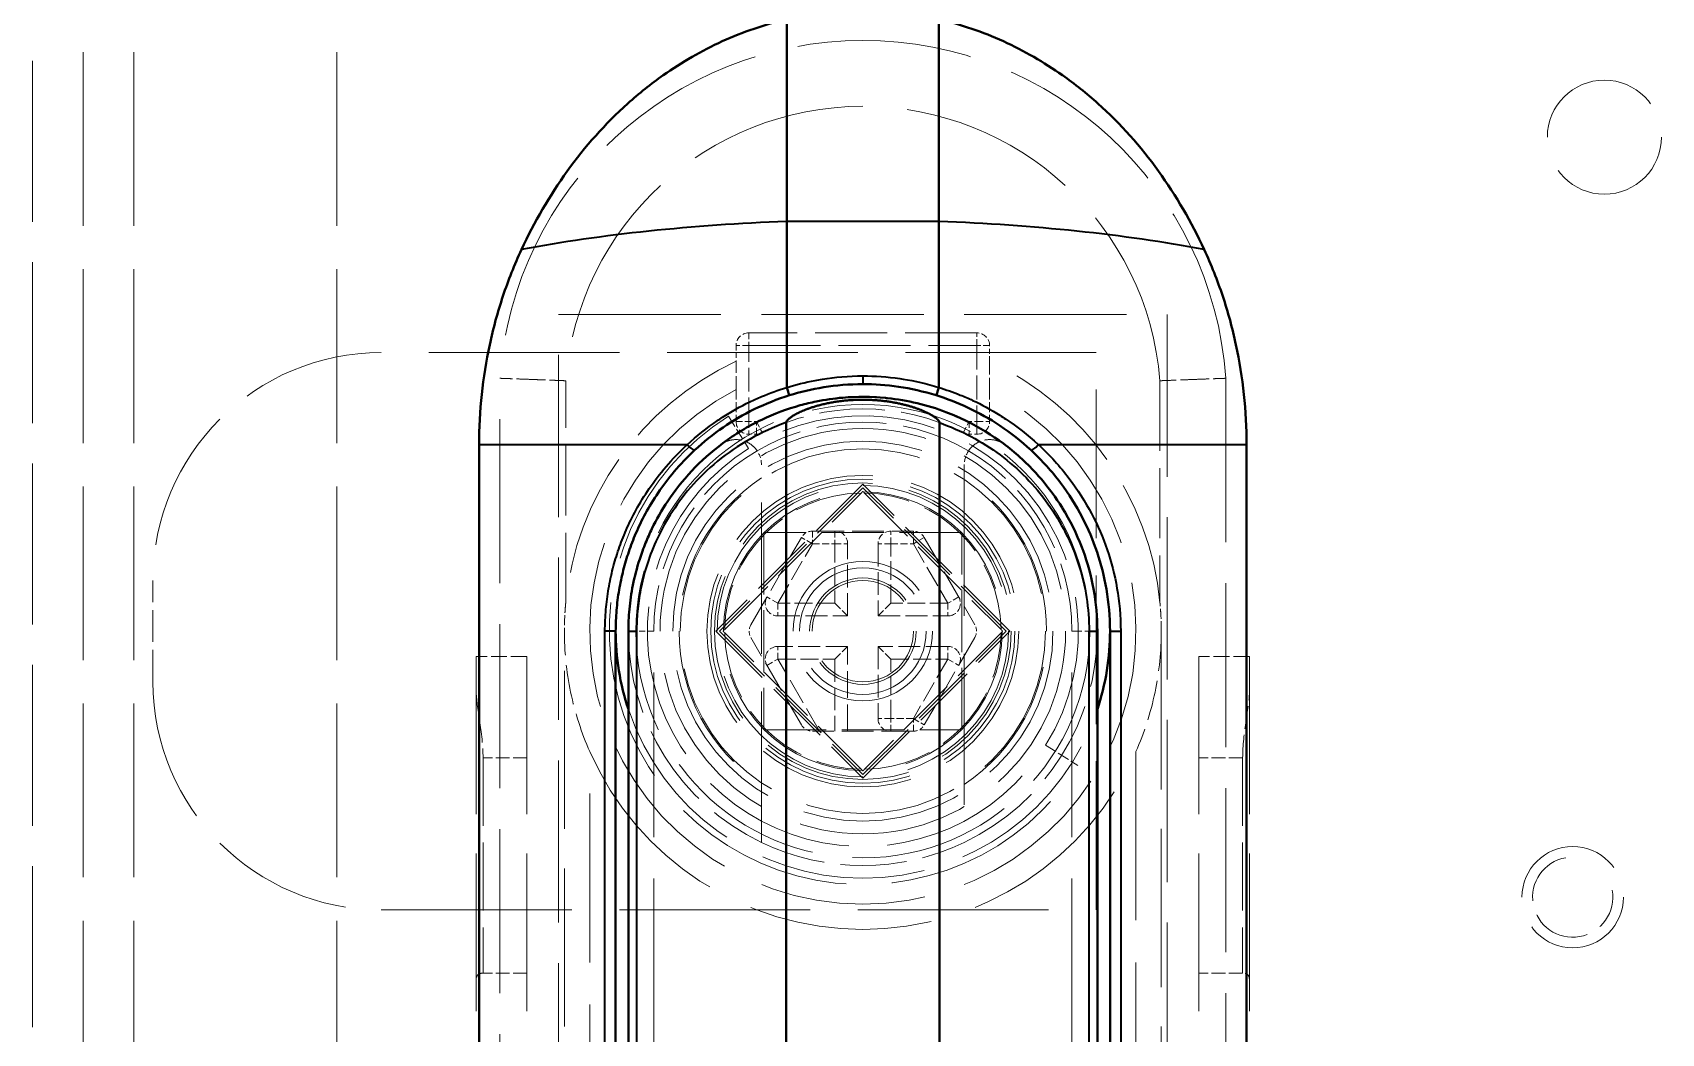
# Model space of a CAD drawing. Header units: millimetres. Extents: x 0 to 2523, y 0 to 1782.
# Drawn here: x 837.3 to 901.5, y 868.2 to 907.7 of the extents above; entities that cross this region are included whole.
import ezdxf

# ---------------------------------------------------------------- set-up
doc = ezdxf.new("R2010")
doc.units = ezdxf.units.MM
doc.header["$LTSCALE"] = 3
doc.linetypes.add('DASHED', pattern=[0.2067, 0.1654, -0.0413])
for name, color, linetype, lineweight in [('가려진 것(ISO)', 2, 'DASHED', 18), ('가려진 좁은 것(ISO)', 2, 'DASHED', 18), ('가시적인 것(ISO)', 3, 'Continuous', 40), ('가시적인 좁은 것(ISO)', 3, 'Continuous', 35)]:
    doc.layers.add(name, color=color, linetype=linetype, lineweight=lineweight)

msp = doc.modelspace()

# ---------------------------------------------------------------- linework, layer by layer
at = {"layer": '가려진 것(ISO)', "ltscale": 12.816269}
msp.add_line((837.2766, 773.0669), (837.2766, 924.0669), dxfattribs=at)
at = {"layer": '가려진 것(ISO)', "ltscale": 13.822656}
for p, q in [((839.2766, 924.0669), (839.2766, 864.0669)), ((849.2766, 924.0669), (849.2766, 864.0669))]:
    msp.add_line(p, q, dxfattribs=at)
at = {"layer": '가려진 것(ISO)', "ltscale": 12.901145}
for p, q in [((858.0266, 800.5669), (858.0266, 896.5669)), ((858.0266, 896.5669), (882.0266, 896.5669)), ((882.0266, 896.5669), (882.0266, 800.5669))]:
    msp.add_line(p, q, dxfattribs=at)
at = {"layer": '가려진 것(ISO)', "ltscale": 5.71399}
msp.add_line((874.5266, 895.8402), (865.5266, 895.8402), dxfattribs=at)
at = {"layer": '가려진 것(ISO)', "ltscale": 15.158576}
for p, q in [((879.2261, 895.0669), (851.0266, 895.0669)), ((851.0266, 873.0669), (879.2261, 873.0669))]:
    msp.add_line(p, q, dxfattribs=at)
at = {"layer": '가려진 것(ISO)', "ltscale": 0.390028}
for p, q in [((865.0266, 895.3402), (865.0266, 894.7257)), ((875.0266, 894.7257), (875.0266, 895.3402))]:
    msp.add_line(p, q, dxfattribs=at)
at = {"layer": '가려진 것(ISO)', "ltscale": 11.82605}
msp.add_line((879.2261, 873.0669), (879.2261, 895.0669), dxfattribs=at)
at = {"layer": '가려진 것(ISO)', "ltscale": 13.045907}
for p, q in [((855.7066, 805.0615), (855.7066, 894.049)), ((884.3466, 894.049), (884.3466, 805.0615))]:
    msp.add_line(p, q, dxfattribs=at)
at = {"layer": '가려진 것(ISO)', "ltscale": 5.565338}
for p, q in [((858.3066, 885.1859), (858.3066, 893.9518)), ((881.7466, 893.9518), (881.7466, 885.1859))]:
    msp.add_line(p, q, dxfattribs=at)
at = {"layer": '가려진 것(ISO)', "ltscale": 0.80587}
for p, q in [((865.0266, 893.6096), (865.0266, 892.3402)), ((875.0266, 893.6096), (875.0266, 892.3402))]:
    msp.add_line(p, q, dxfattribs=at)
at = {"layer": '가려진 것(ISO)', "ltscale": 0.952248}
for p, q in [((864.7274, 892.5473), (865.5223, 891.2753)), ((877.235, 879.5625), (878.5071, 878.7677))]:
    msp.add_line(p, q, dxfattribs=at)
at = {"layer": '가려진 것(ISO)', "ltscale": 0.197438}
for p, q in [((865.8377, 891.8402), (865.5266, 891.8402)), ((874.5266, 891.8402), (874.2154, 891.8402))]:
    msp.add_line(p, q, dxfattribs=at)
at = {"layer": '가려진 것(ISO)', "ltscale": 12.0163}
for p, q in [((866.0266, 875.7264), (866.0266, 890.6291)), ((874.0266, 890.6291), (874.0266, 875.7264))]:
    msp.add_line(p, q, dxfattribs=at)
at = {"layer": '가려진 것(ISO)', "ltscale": 5.206071}
for p, q in [((870.0266, 889.8651), (864.2283, 884.0669)), ((875.8248, 884.0669), (870.0266, 889.8651)), ((864.2283, 884.0669), (870.0266, 878.2686)), ((870.0266, 878.2686), (875.8248, 884.0669))]:
    msp.add_line(p, q, dxfattribs=at)
at = {"layer": '가려진 것(ISO)', "ltscale": 5.079091}
for p, q in [((870.0266, 889.7237), (864.3697, 884.0669)), ((875.6834, 884.0669), (870.0266, 889.7237)), ((864.3697, 884.0669), (870.0266, 878.41)), ((870.0266, 878.41), (875.6834, 884.0669))]:
    msp.add_line(p, q, dxfattribs=at)
at = {"layer": '가려진 것(ISO)', "ltscale": 4.833887}
for p, q in [((864.577, 884.1327), (869.9607, 889.5165)), ((875.4762, 884.001), (870.0924, 878.6173))]:
    msp.add_line(p, q, dxfattribs=at)
at = {"layer": '가려진 것(ISO)', "ltscale": 4.833891}
msp.add_line((870.0924, 889.5165), (875.4762, 884.1327), dxfattribs=at)
at = {"layer": '가려진 것(ISO)', "ltscale": 4.952111}
for p, q in [((873.9266, 887.9669), (866.1266, 887.9669)), ((866.1266, 887.9669), (866.1266, 880.1669)), ((873.9266, 880.1669), (873.9266, 887.9669)), ((866.1266, 880.1669), (873.9266, 880.1669))]:
    msp.add_line(p, q, dxfattribs=at)
at = {"layer": '가려진 것(ISO)', "ltscale": 2.529157}
for p, q in [((868.0347, 888.0169), (872.0184, 888.0169)), ((865.6098, 884.3169), (867.6017, 887.7669)), ((872.4514, 887.7669), (874.4433, 884.3169)), ((867.6017, 880.3669), (865.6098, 883.8169)), ((874.4433, 883.8169), (872.4514, 880.3669)), ((872.0184, 880.1169), (868.0347, 880.1169))]:
    msp.add_line(p, q, dxfattribs=at)
at = {"layer": '가려진 것(ISO)', "ltscale": 1.809362}
for p, q in [((869.4266, 884.6669), (869.4266, 887.5169)), ((870.6266, 887.5169), (870.6266, 884.6669)), ((870.6266, 883.4669), (870.6266, 880.6169))]:
    msp.add_line(p, q, dxfattribs=at)
at = {"layer": '가려진 것(ISO)', "ltscale": 2.539495}
msp.add_line((842.0266, 882.0669), (842.0266, 886.0669), dxfattribs=at)
at = {"layer": '가려진 것(ISO)', "ltscale": 0.60626}
for p, q in [((869.4266, 884.6669), (868.9266, 885.1669)), ((870.6266, 884.6669), (871.1266, 885.1669)), ((869.4266, 883.4669), (868.9266, 882.9669)), ((870.6266, 883.4669), (871.1266, 882.9669))]:
    msp.add_line(p, q, dxfattribs=at)
at = {"layer": '가려진 것(ISO)', "ltscale": 1.745003}
for p, q in [((866.6779, 884.6669), (869.4266, 884.6669)), ((870.6266, 884.6669), (873.3752, 884.6669)), ((869.4266, 883.4669), (866.6779, 883.4669)), ((873.3752, 883.4669), (870.6266, 883.4669))]:
    msp.add_line(p, q, dxfattribs=at)
at = {"layer": '가려진 것(ISO)', "ltscale": 12.584246}
for p, q in [((858.2533, 806.032), (858.2533, 884.0669)), ((881.7999, 884.0669), (881.7999, 806.032))]:
    msp.add_line(p, q, dxfattribs=at)
at = {"layer": '가려진 것(ISO)', "ltscale": 4.833877}
msp.add_line((869.9607, 878.6173), (864.577, 884.001), dxfattribs=at)
at = {"layer": '가려진 것(ISO)', "ltscale": 2.126811}
msp.add_line((869.4266, 880.1169), (869.4266, 883.4669), dxfattribs=at)
at = {"layer": '가려진 것(ISO)', "ltscale": 1.269698}
for p, q in [((856.7766, 883.0669), (854.7766, 883.0669)), ((885.2766, 883.0669), (883.2766, 883.0669))]:
    msp.add_line(p, q, dxfattribs=at)
at = {"layer": '가려진 것(ISO)', "ltscale": 12.54278}
for p, q in [((854.7766, 883.0669), (854.7766, 813.0669)), ((856.7766, 883.0669), (856.7766, 813.0669)), ((883.2766, 883.0669), (883.2766, 813.0669)), ((885.2766, 883.0669), (885.2766, 813.0669))]:
    msp.add_line(p, q, dxfattribs=at)
at = {"layer": '가려진 것(ISO)', "ltscale": 5.39654}
for p, q in [((855.0445, 879.0669), (855.0445, 870.5669)), ((885.0086, 879.0669), (885.0086, 870.5669))]:
    msp.add_line(p, q, dxfattribs=at)
at = {"layer": '가려진 것(ISO)', "ltscale": 1.099577}
for p, q in [((856.7766, 870.5669), (855.0445, 870.5669)), ((885.0086, 870.5669), (883.2766, 870.5669))]:
    msp.add_line(p, q, dxfattribs=at)
at = {"layer": '가려진 것(ISO)', "ltscale": 11.399102}
msp.add_circle((899.2766, 903.5669), 2.25, dxfattribs=at)
at = {"layer": '가려진 것(ISO)', "ltscale": 13.510047}
msp.add_circle((870.0266, 884.0669), 8, dxfattribs=at)
at = {"layer": '가려진 것(ISO)', "ltscale": 12.665669}
for radius in [7.5, 2.5]:
    msp.add_circle((870.0266, 884.0669), radius, dxfattribs=at)
at = {"layer": '가려진 것(ISO)', "ltscale": 12.463018}
msp.add_circle((870.0266, 884.0669), 6.15, dxfattribs=at)
at = {"layer": '가려진 것(ISO)', "ltscale": 12.159042}
msp.add_circle((870.0266, 884.0669), 6, dxfattribs=at)
at = {"layer": '가려진 것(ISO)', "ltscale": 11.855066}
msp.add_circle((870.0266, 884.0669), 5.85, dxfattribs=at)
at = {"layer": '가려진 것(ISO)', "ltscale": 14.56552}
msp.add_circle((870.0266, 884.0669), 5.75, dxfattribs=at)
at = {"layer": '가려진 것(ISO)', "ltscale": 13.932237}
msp.add_circle((870.0266, 884.0669), 2.75, dxfattribs=at)
at = {"layer": '가려진 것(ISO)', "ltscale": 10.639162}
msp.add_circle((870.0266, 884.0669), 2.1, dxfattribs=at)
at = {"layer": '가려진 것(ISO)', "ltscale": 10.132536}
msp.add_circle((898.0266, 873.5669), 2, dxfattribs=at)
at = {"layer": '가려진 것(ISO)', "ltscale": 13.887634}
msp.add_arc((870.0266, 893.0283), 14.3563, 4.077049, 175.922951, dxfattribs=at)
at = {"layer": '가려진 것(ISO)', "ltscale": 14.144746}
msp.add_arc((870.0266, 893.0283), 11.7563, 4.505593, 175.494407, dxfattribs=at)
at = {"layer": '가려진 것(ISO)', "ltscale": 0.498548}
for centre, start, end in [((865.5266, 895.3402), 90, 180), ((874.5266, 895.3402), 0, 90), ((865.5266, 892.3402), 180, 270), ((874.5266, 892.3402), 270, 0), ((868.9266, 887.5169), 0, 90), ((871.1266, 887.5169), 90, 180), ((871.1266, 880.6169), 180, 270)]:
    msp.add_arc(centre, 0.5, start, end, dxfattribs=at)
at = {"layer": '가려진 것(ISO)', "ltscale": 11.399102}
for centre, start, end in [((851.0266, 886.0669), 90, 180), ((851.0266, 882.0669), 180, 270)]:
    msp.add_arc(centre, 9, start, end, dxfattribs=at)
at = {"layer": '가려진 것(ISO)', "ltscale": 9.84415}
for start, end in [(115.131018, 174.545758), (5.454242, 64.868982)]:
    msp.add_arc((870.0266, 884.0669), 11.7733, start, end, dxfattribs=at)
at = {"layer": '가려진 것(ISO)', "ltscale": 14.495155}
msp.add_arc((870.0266, 884.0669), 10, 122, 328, dxfattribs=at)
at = {"layer": '가려진 것(ISO)', "ltscale": 12.281009}
msp.add_arc((870.0266, 884.0669), 8.5, 328, 122, dxfattribs=at)
at = {"layer": '가려진 것(ISO)', "ltscale": 5.221189}
msp.add_arc((870.0266, 884.0669), 8.7733, 63.146393, 116.853607, dxfattribs=at)
at = {"layer": '가려진 것(ISO)', "ltscale": 0.148683}
for centre, start, end in [((865.8377, 892.3402), 270, 296.853607), ((874.2154, 892.3402), 243.146393, 270)]:
    msp.add_arc(centre, 0.5, start, end, dxfattribs=at)
at = {"layer": '가려진 것(ISO)', "ltscale": 12.320882}
msp.add_arc((870.0266, 884.0669), 8.5, 122, 328, dxfattribs=at)
at = {"layer": '가려진 것(ISO)', "ltscale": 0.374779}
for centre, start, end in [((865.0266, 890.6291), 0, 33.8306), ((875.0266, 890.6291), 146.1694, 180)]:
    msp.add_arc(centre, 1, start, end, dxfattribs=at)
at = {"layer": '가려진 것(ISO)', "ltscale": 11.532262}
for start, end in [(123.485377, 236.514623), (303.485377, 56.514623)]:
    msp.add_arc((870.0266, 884.0669), 7.25, start, end, dxfattribs=at)
at = {"layer": '가려진 것(ISO)', "ltscale": 0.332332}
for centre, start, end in [((868.0347, 887.5169), 90, 150), ((872.0184, 887.5169), 30, 90), ((866.0429, 884.0669), 150, 210), ((874.0103, 884.0669), 330, 30), ((868.0347, 880.6169), 210, 270), ((872.0184, 880.6169), 270, 330)]:
    msp.add_arc(centre, 0.5, start, end, dxfattribs=at)
at = {"layer": '가려진 것(ISO)', "ltscale": 0.664765}
for centre, start, end in [((866.6779, 885.1669), 150, 270), ((873.3752, 885.1669), 270, 30), ((866.6779, 882.9669), 90, 210), ((873.3752, 882.9669), 330, 90)]:
    msp.add_arc(centre, 0.5, start, end, dxfattribs=at)
at = {"layer": '가려진 것(ISO)', "ltscale": 6.598639}
for start, end in [(180, 244.377972), (295.622028, 0)]:
    msp.add_arc((870.0266, 884.0669), 9.25, start, end, dxfattribs=at)
at = {"layer": '가려진 것(ISO)', "ltscale": 13.093872}
msp.add_arc((870.0266, 884.0669), 9.75, 198.42867, 341.57133, dxfattribs=at)
at = {"layer": '가려진 것(ISO)', "ltscale": 14.627704}
msp.add_arc((870.0266, 884.0669), 11.7733, 203.785455, 336.214545, dxfattribs=at)
at = {"layer": '가려진 것(ISO)', "ltscale": 5.252413}
msp.add_arc((870.0266, 884.0669), 9.25, 244.377972, 295.622028, dxfattribs=at)
at = {"layer": '가려진 것(ISO)', "ltscale": 4.733071}
msp.add_arc((898.0266, 873.5669), 1.582, 100, 10, dxfattribs=at)
at = {"layer": '가려진 것(ISO)', "ltscale": 1.056072}
for points, knots in [([(865.0266, 893.6096), (865.0266, 893.7535), (865.0266, 893.9234), (865.0266, 894.1828), (865.0266, 894.3201), (865.0266, 894.5095), (865.0266, 894.5975), (865.0266, 894.6958), (865.0266, 894.7137), (865.0266, 894.7257)], [0.47463503, 0.47463503, 0.47463503, 0.47463503, 0.5177997, 0.5177997, 0.55812163, 0.55812163, 0.59579035, 0.59579035, 0.63156744, 0.63156744, 0.63156744, 0.63156744]), ([(875.0266, 894.7257), (875.0266, 894.7137), (875.0266, 894.6958), (875.0266, 894.5975), (875.0266, 894.5095), (875.0266, 894.3201), (875.0266, 894.1828), (875.0266, 893.9234), (875.0266, 893.7535), (875.0266, 893.6096)], [-0.63156744, -0.63156744, -0.63156744, -0.63156744, -0.59579035, -0.59579035, -0.55812163, -0.55812163, -0.5177997, -0.5177997, -0.47463503, -0.47463503, -0.47463503, -0.47463503])]:
    msp.add_open_spline(points, degree=3, knots=knots, dxfattribs=at)
at = {"layer": '가려진 것(ISO)', "ltscale": 1.29681}
msp.add_open_spline([(857.0066, 894.0016), (856.894, 894.0058), (856.7812, 894.01), (856.6719, 894.014), (856.5626, 894.018), (856.4568, 894.0219), (856.3583, 894.0255), (856.2599, 894.0291), (856.1688, 894.0324), (856.0882, 894.0353), (856.0076, 894.0382), (855.9377, 894.0407), (855.8807, 894.0427), (855.8238, 894.0448), (855.78, 894.0463), (855.7507, 894.0474), (855.7214, 894.0484), (855.7125, 894.0487), (855.7066, 894.049)], degree=3, knots=[0, 0, 0, 0, 0.1666667, 0.1666667, 0.1666667, 0.3333333, 0.3333333, 0.3333333, 0.5, 0.5, 0.5, 0.6666667, 0.6666667, 0.6666667, 0.8333333, 0.8333333, 0.8333333, 1, 1, 1, 1], dxfattribs=at)
at = {"layer": '가려진 것(ISO)', "ltscale": 1.296848}
msp.add_open_spline([(858.3066, 893.9518), (858.3007, 893.952), (858.2918, 893.9524), (858.2626, 893.9535), (858.2334, 893.9547), (858.1897, 893.9564), (858.133, 893.9586), (858.0762, 893.9608), (858.0065, 893.9635), (857.926, 893.9666), (857.8456, 893.9698), (857.7545, 893.9733), (857.6559, 893.977), (857.5574, 893.9808), (857.4514, 893.9848), (857.3419, 893.989), (857.2323, 893.9931), (857.1193, 893.9974), (857.0066, 894.0016)], degree=3, knots=[0, 0, 0, 0, 0.1666667, 0.1666667, 0.1666667, 0.3333333, 0.3333333, 0.3333333, 0.5, 0.5, 0.5, 0.6666667, 0.6666667, 0.6666667, 0.8333333, 0.8333333, 0.8333333, 1, 1, 1, 1], dxfattribs=at)
at = {"layer": '가려진 것(ISO)', "ltscale": 1.296841}
msp.add_open_spline([(881.7466, 893.9518), (881.7553, 893.9521), (881.7683, 893.9526), (881.8105, 893.9543), (881.8526, 893.956), (881.9153, 893.9584), (881.995, 893.9615), (882.0747, 893.9646), (882.1713, 893.9684), (882.281, 893.9726), (882.3906, 893.9768), (882.5133, 893.9815), (882.643, 893.9864), (882.7728, 893.9913), (882.9095, 893.9965), (883.0466, 894.0016)], degree=3, knots=[0, 0, 0, 0, 0.2, 0.2, 0.2, 0.4, 0.4, 0.4, 0.6, 0.6, 0.6, 0.8, 0.8, 0.8, 1, 1, 1, 1], dxfattribs=at)
at = {"layer": '가려진 것(ISO)', "ltscale": 1.296803}
msp.add_open_spline([(883.0466, 894.0016), (883.1837, 894.0067), (883.3204, 894.0118), (883.4501, 894.0165), (883.5798, 894.0213), (883.7025, 894.0258), (883.8122, 894.0298), (883.9218, 894.0337), (884.0184, 894.0372), (884.0981, 894.0401), (884.1778, 894.0429), (884.2405, 894.0452), (884.2827, 894.0467), (884.3249, 894.0482), (884.3379, 894.0486), (884.3466, 894.049)], degree=3, knots=[0, 0, 0, 0, 0.2, 0.2, 0.2, 0.4, 0.4, 0.4, 0.6, 0.6, 0.6, 0.8, 0.8, 0.8, 1, 1, 1, 1], dxfattribs=at)
at = {"layer": '가려진 것(ISO)', "ltscale": 0.412345}
msp.add_open_spline([(868.1882, 893.1323), (867.9839, 893.0909), (867.7809, 893.0426), (867.5794, 892.9873), (867.5724, 892.9854), (867.5654, 892.9834), (867.5583, 892.9815)], degree=3, knots=[0.506846175, 0.506846175, 0.506846175, 0.506846175, 0.526315789, 0.526315789, 0.526315789, 0.526994896, 0.526994896, 0.526994896, 0.526994896], dxfattribs=at)
at = {"layer": '가려진 것(ISO)', "ltscale": 1.516147}
msp.add_open_spline([(873.306, 892.716), (873.062, 892.8085), (872.8143, 892.8906), (872.5637, 892.9621), (872.0514, 893.1082), (871.5266, 893.21), (870.9961, 893.2659)], degree=3, knots=[0.343868541, 0.343868541, 0.343868541, 0.343868541, 0.368421053, 0.368421053, 0.368421053, 0.418619154, 0.418619154, 0.418619154, 0.418619154], dxfattribs=at)
at = {"layer": '가려진 것(ISO)', "ltscale": 1.15054}
msp.add_open_spline([(866.0401, 892.4137), (866.0227, 892.4054), (866.0052, 892.397), (865.9879, 892.3886), (865.4741, 892.1392), (864.98, 891.8398), (864.5229, 891.5014), (864.5176, 891.4975), (864.5124, 891.4936), (864.5071, 891.4897)], degree=3, knots=[0.577166266, 0.577166266, 0.577166266, 0.577166266, 0.578947368, 0.578947368, 0.578947368, 0.631578947, 0.631578947, 0.631578947, 0.632184069, 0.632184069, 0.632184069, 0.632184069], dxfattribs=at)
at = {"layer": '가려진 것(ISO)', "ltscale": 1.243258}
for points, knots in [([(865.8573, 891.1858), (865.8526, 891.1928), (865.8478, 891.1997), (865.7882, 891.284), (865.7236, 891.3518), (865.5687, 891.4762), (865.478, 891.5268), (865.2637, 891.6094), (865.1393, 891.6297), (864.9109, 891.6284), (864.8051, 891.6097), (864.6042, 891.5419), (864.509, 891.4912), (864.423, 891.4264), (864.4218, 891.4254), (864.4205, 891.4245)], [-0.19610765, -0.19610765, -0.19610765, -0.19610765, -0.19355647, -0.19355647, -0.16478853, -0.16478853, -0.13089559, -0.13089559, -0.08571649, -0.08571649, -0.04378836, -0.04378836, 0, 0, 0.00064711, 0.00064711, 0.00064711, 0.00064711]), ([(874.1959, 891.1858), (874.2006, 891.1928), (874.2053, 891.1997), (874.265, 891.284), (874.3295, 891.3518), (874.4845, 891.4762), (874.5751, 891.5268), (874.7895, 891.6094), (874.9139, 891.6297), (875.1422, 891.6284), (875.2481, 891.6097), (875.4489, 891.5419), (875.5442, 891.4912), (875.6301, 891.4264), (875.6314, 891.4254), (875.6326, 891.4245)], [0.20963423, 0.20963423, 0.20963423, 0.20963423, 0.21275224, 0.21275224, 0.24791191, 0.24791191, 0.28933525, 0.28933525, 0.34455235, 0.34455235, 0.39579616, 0.39579616, 0.44931352, 0.44931352, 0.45010441, 0.45010441, 0.45010441, 0.45010441])]:
    msp.add_open_spline(points, degree=3, knots=knots, dxfattribs=at)
at = {"layer": '가려진 것(ISO)', "ltscale": 0.888502}
msp.add_open_spline([(877.8831, 888.9492), (877.6399, 889.3405), (877.3671, 889.7138), (877.0694, 890.0636)], degree=3, dxfattribs=at)
at = {"layer": '가려진 것(ISO)', "ltscale": 0.059254}
for points, knots in [([(870.0266, 889.5823), (870.0042, 889.5599), (869.9815, 889.5372), (869.9607, 889.5165), (869.9607, 889.5165), (869.9607, 889.5165)], [-0.1732924933, -0.1732924933, -0.1732924933, -0.1732924933, -0.1644983658, -0.1644983658, -0.1644968349, -0.1644968349, -0.1644968349, -0.1644968349]), ([(870.0266, 878.5514), (870.049, 878.5738), (870.0717, 878.5965), (870.0924, 878.6173), (870.0924, 878.6173), (870.0924, 878.6173)], [-0.1732924939, -0.1732924939, -0.1732924939, -0.1732924939, -0.1644983658, -0.1644983658, -0.1644968349, -0.1644968349, -0.1644968349, -0.1644968349])]:
    msp.add_open_spline(points, degree=3, knots=knots, dxfattribs=at)
at = {"layer": '가려진 것(ISO)', "ltscale": 0.059244}
for points in [[(870.0924, 889.5165), (870.0717, 889.5372), (870.049, 889.5599), (870.0266, 889.5823)], [(864.577, 884.1327), (864.5562, 884.112), (864.5335, 884.0892), (864.5111, 884.0669)], [(875.4762, 884.001), (875.4969, 884.0218), (875.5196, 884.0445), (875.542, 884.0669)]]:
    msp.add_open_spline(points, degree=3, dxfattribs=at)
at = {"layer": '가려진 것(ISO)', "ltscale": 0.390541}
msp.add_open_spline([(861.7076, 888.1112), (861.6938, 888.0829), (861.6803, 888.0547), (861.667, 888.0266), (861.5914, 887.8672), (861.5223, 887.7096), (861.459, 887.5541)], degree=3, knots=[0.785600935, 0.785600935, 0.785600935, 0.785600935, 0.789473684, 0.789473684, 0.789473684, 0.81141503, 0.81141503, 0.81141503, 0.81141503], dxfattribs=at)
at = {"layer": '가려진 것(ISO)', "ltscale": 1.002448}
msp.add_open_spline([(879.1254, 885.7324), (879.1251, 885.7339), (879.1248, 885.7355), (879.1245, 885.737), (879.0309, 886.2471), (878.8936, 886.753), (878.7124, 887.2479)], degree=3, knots=[0.052483153, 0.052483153, 0.052483153, 0.052483153, 0.052631579, 0.052631579, 0.052631579, 0.101004983, 0.101004983, 0.101004983, 0.101004983], dxfattribs=at)
at = {"layer": '가려진 것(ISO)', "ltscale": 0.791166}
for points, knots in [([(858.3066, 885.1859), (858.3065, 885.1852), (858.3064, 885.184), (858.3057, 885.1768), (858.3052, 885.1715), (858.3033, 885.1517), (858.3017, 885.1334), (858.2976, 885.0881), (858.2945, 885.052), (858.2859, 884.946), (858.279, 884.8499), (858.2614, 884.5537), (858.2533, 884.2887), (858.2533, 884.0669)], [0, 0, 0, 0, 0.00370525, 0.00370525, 0.00741051, 0.00741051, 0.01482102, 0.01482102, 0.0255823, 0.0255823, 0.05102133, 0.05102133, 0.11757486, 0.11757486, 0.11757486, 0.11757486]), ([(881.7999, 884.0669), (881.7999, 884.2887), (881.7918, 884.5537), (881.7741, 884.8499), (881.7672, 884.946), (881.7586, 885.052), (881.7555, 885.0881), (881.7515, 885.1334), (881.7498, 885.1517), (881.7479, 885.1715), (881.7474, 885.1768), (881.7467, 885.184), (881.7466, 885.1852), (881.7466, 885.1859)], [0.11757486, 0.11757486, 0.11757486, 0.11757486, 0.18412839, 0.18412839, 0.20956742, 0.20956742, 0.2203287, 0.2203287, 0.22773921, 0.22773921, 0.23144446, 0.23144446, 0.23514972, 0.23514972, 0.23514972, 0.23514972])]:
    msp.add_open_spline(points, degree=3, knots=knots, dxfattribs=at)
at = {"layer": '가려진 것(ISO)', "ltscale": 0.059252}
for points, knots in [([(875.542, 884.0669), (875.5196, 884.0892), (875.4969, 884.112), (875.4762, 884.1327), (875.4762, 884.1327), (875.4762, 884.1327)], [-0.1732924933, -0.1732924933, -0.1732924933, -0.1732924933, -0.1644983658, -0.1644983658, -0.1644970961, -0.1644970961, -0.1644970961, -0.1644970961]), ([(864.5111, 884.0669), (864.5335, 884.0445), (864.5562, 884.0218), (864.577, 884.001), (864.577, 884.001), (864.577, 884.001)], [-0.1732924933, -0.1732924933, -0.1732924933, -0.1732924933, -0.1644983658, -0.1644983658, -0.1644970959, -0.1644970959, -0.1644970959, -0.1644970959])]:
    msp.add_open_spline(points, degree=3, knots=knots, dxfattribs=at)
at = {"layer": '가려진 것(ISO)', "ltscale": 3.177325}
for points, knots in [([(859.2533, 879.3185), (858.934, 880.0428), (858.6718, 880.8458), (858.3312, 882.478), (858.2533, 883.3069), (858.2533, 884.0669)], [-0.47492577, -0.47492577, -0.47492577, -0.47492577, -0.23746289, -0.23746289, 0, 0, 0, 0]), ([(881.7999, 884.0669), (881.7999, 883.3069), (881.7219, 882.478), (881.3813, 880.8458), (881.1191, 880.0428), (880.7999, 879.3185)], [-1.43309057, -1.43309057, -1.43309057, -1.43309057, -1.19562768, -1.19562768, -0.95816479, -0.95816479, -0.95816479, -0.95816479])]:
    msp.add_open_spline(points, degree=3, knots=knots, dxfattribs=at)
at = {"layer": '가려진 것(ISO)', "ltscale": 1.844594}
for points, knots in [([(854.7766, 881.7126), (854.7768, 881.3755), (854.844, 880.9742), (854.9823, 880.0675), (855.0445, 879.5545), (855.0445, 879.0669)], [0.33262756, 0.33262756, 0.33262756, 0.33262756, 0.46636399, 0.46636399, 0.61266995, 0.61266995, 0.61266995, 0.61266995]), ([(885.0086, 879.0669), (885.0086, 879.5545), (885.0708, 880.0675), (885.2092, 880.9742), (885.2763, 881.3755), (885.2766, 881.7126)], [-0.61266995, -0.61266995, -0.61266995, -0.61266995, -0.46636399, -0.46636399, -0.33262756, -0.33262756, -0.33262756, -0.33262756])]:
    msp.add_open_spline(points, degree=3, knots=knots, dxfattribs=at)
at = {"layer": '가려진 것(ISO)', "ltscale": 0.059255}
msp.add_open_spline([(869.9607, 878.6173), (869.9607, 878.6173), (869.9607, 878.6173), (869.9815, 878.5965), (870.0042, 878.5738), (870.0266, 878.5514)], degree=3, knots=[-0.0536392431, -0.0536392431, -0.0536392431, -0.0536392431, -0.0536377031, -0.0536377031, -0.0448435038, -0.0448435038, -0.0448435038, -0.0448435038], dxfattribs=at)
at = {"layer": '가려진 것(ISO)', "ltscale": 0.694281}
for points, knots in [([(855.0445, 870.5669), (855.0378, 870.5668), (855.0312, 870.5668), (854.9439, 870.564), (854.877, 870.5436), (854.7936, 870.4532), (854.7766, 870.3827), (854.7766, 870.2989)], [-0.82888396, -0.82888396, -0.82888396, -0.82888396, -0.82489887, -0.82489887, -0.77462472, -0.77462472, -0.72435056, -0.72435056, -0.72435056, -0.72435056]), ([(885.2766, 870.2989), (885.2766, 870.3827), (885.2596, 870.4532), (885.1761, 870.5436), (885.1092, 870.564), (885.022, 870.5668), (885.0154, 870.5668), (885.0086, 870.5669)], [0.72435056, 0.72435056, 0.72435056, 0.72435056, 0.77462472, 0.77462472, 0.82489887, 0.82489887, 0.82888396, 0.82888396, 0.82888396, 0.82888396])]:
    msp.add_open_spline(points, degree=3, knots=knots, dxfattribs=at)
at = {"layer": '가려진 좁은 것(ISO)', "ltscale": 13.822656}
msp.add_line((841.2766, 924.0669), (841.2766, 864.0669), dxfattribs=at)
at = {"layer": '가려진 좁은 것(ISO)', "ltscale": 0.498548}
for p, q in [((865.5266, 895.8402), (865.5266, 895.3402)), ((874.5266, 895.3402), (874.5266, 895.8402)), ((865.5266, 895.3402), (865.0266, 895.3402)), ((875.0266, 895.3402), (874.5266, 895.3402)), ((865.0266, 892.3402), (865.5266, 892.3402)), ((865.5266, 892.3402), (865.5266, 891.8402)), ((865.8377, 891.8402), (865.8377, 892.3402)), ((865.8377, 892.3402), (866.0636, 891.8941)), ((873.9896, 891.8941), (874.2154, 892.3402)), ((874.2154, 892.3402), (874.2154, 891.8402)), ((874.5266, 891.8402), (874.5266, 892.3402)), ((874.5266, 892.3402), (875.0266, 892.3402)), ((868.0347, 888.0169), (868.0347, 887.5169)), ((868.9266, 888.0169), (868.9266, 887.5169)), ((871.1266, 887.5169), (871.1266, 888.0169)), ((872.0184, 887.5169), (872.0184, 888.0169)), ((868.0347, 887.5169), (867.6017, 887.7669)), ((868.9266, 887.5169), (869.4266, 887.5169)), ((871.1266, 887.5169), (870.6266, 887.5169)), ((872.4514, 887.7669), (872.0184, 887.5169)), ((866.6779, 885.1669), (866.2449, 885.4169)), ((873.8082, 885.4169), (873.3752, 885.1669)), ((866.6779, 885.1669), (866.6779, 884.6669)), ((873.3752, 885.1669), (873.3752, 884.6669)), ((866.6779, 882.9669), (866.6779, 883.4669)), ((873.3752, 882.9669), (873.3752, 883.4669)), ((866.2449, 882.7169), (866.6779, 882.9669)), ((873.3752, 882.9669), (873.8082, 882.7169)), ((871.1266, 880.6169), (870.6266, 880.6169)), ((871.1266, 880.1169), (871.1266, 880.6169)), ((872.0184, 880.6169), (872.4514, 880.3669)), ((872.0184, 880.1169), (872.0184, 880.6169))]:
    msp.add_line(p, q, dxfattribs=at)
at = {"layer": '가려진 좁은 것(ISO)', "ltscale": 1.904597}
for p, q in [((865.5266, 892.3402), (865.5266, 895.3402)), ((874.5266, 895.3402), (874.5266, 892.3402))]:
    msp.add_line(p, q, dxfattribs=at)
at = {"layer": '가려진 좁은 것(ISO)', "ltscale": 5.71399}
msp.add_line((865.5266, 895.3402), (874.5266, 895.3402), dxfattribs=at)
at = {"layer": '가려진 좁은 것(ISO)', "ltscale": 0.197438}
for p, q in [((865.8377, 892.3402), (865.5266, 892.3402)), ((874.5266, 892.3402), (874.2154, 892.3402))]:
    msp.add_line(p, q, dxfattribs=at)
at = {"layer": '가려진 좁은 것(ISO)', "ltscale": 1.722727}
for p, q in [((866.6779, 885.1669), (868.0347, 887.5169)), ((872.0184, 887.5169), (873.3752, 885.1669)), ((873.3752, 882.9669), (872.0184, 880.6169))]:
    msp.add_line(p, q, dxfattribs=at)
at = {"layer": '가려진 좁은 것(ISO)', "ltscale": 0.56614}
for p, q in [((868.0347, 887.5169), (868.9266, 887.5169)), ((871.1266, 887.5169), (872.0184, 887.5169)), ((872.0184, 880.6169), (871.1266, 880.6169))]:
    msp.add_line(p, q, dxfattribs=at)
at = {"layer": '가려진 좁은 것(ISO)', "ltscale": 1.491912}
for p, q in [((868.9266, 887.5169), (868.9266, 885.1669)), ((871.1266, 885.1669), (871.1266, 887.5169)), ((871.1266, 880.6169), (871.1266, 882.9669))]:
    msp.add_line(p, q, dxfattribs=at)
at = {"layer": '가려진 좁은 것(ISO)', "ltscale": 1.427554}
for p, q in [((868.9266, 885.1669), (866.6779, 885.1669)), ((873.3752, 885.1669), (871.1266, 885.1669)), ((866.6779, 882.9669), (868.9266, 882.9669)), ((871.1266, 882.9669), (873.3752, 882.9669))]:
    msp.add_line(p, q, dxfattribs=at)
at = {"layer": '가려진 좁은 것(ISO)', "ltscale": 0.470491}
msp.add_line((861.7766, 884.0669), (861.1014, 884.0669), dxfattribs=at)
at = {"layer": '가려진 좁은 것(ISO)', "ltscale": 13.116171}
for p, q in [((861.7766, 819.0002), (861.7766, 884.0669)), ((878.2766, 819.0002), (878.2766, 884.0669))]:
    msp.add_line(p, q, dxfattribs=at)
at = {"layer": '가려진 좁은 것(ISO)', "ltscale": 0.997197}
msp.add_line((879.2766, 884.0669), (878.2766, 884.0669), dxfattribs=at)
at = {"layer": '가려진 좁은 것(ISO)', "ltscale": 2.089287}
msp.add_line((868.3234, 880.1169), (866.6779, 882.9669), dxfattribs=at)
at = {"layer": '가려진 좁은 것(ISO)', "ltscale": 1.809362}
msp.add_line((868.9266, 882.9669), (868.9266, 880.1169), dxfattribs=at)
at = {"layer": '가려진 좁은 것(ISO)', "ltscale": 1.099577}
for p, q in [((856.7766, 879.0669), (855.0445, 879.0669)), ((885.0086, 879.0669), (883.2766, 879.0669))]:
    msp.add_line(p, q, dxfattribs=at)
at = {"layer": '가려진 좁은 것(ISO)', "ltscale": 13.426841}
for p, q in [((859.2533, 821.0366), (859.2533, 879.3185)), ((880.7999, 879.3185), (880.7999, 821.0366))]:
    msp.add_line(p, q, dxfattribs=at)
at = {"layer": '가려진 좁은 것(ISO)', "ltscale": 12.955171}
msp.add_circle((870.0266, 884.0669), 8.95, dxfattribs=at)
at = {"layer": '가려진 좁은 것(ISO)', "ltscale": 12.159042}
msp.add_circle((870.0266, 884.0669), 7.2, dxfattribs=at)
at = {"layer": '가려진 좁은 것(ISO)', "ltscale": 13.932237}
msp.add_circle((870.0266, 884.0669), 5.5, dxfattribs=at)
at = {"layer": '가려진 좁은 것(ISO)', "ltscale": 10.132536}
msp.add_circle((870.0266, 884.0669), 2, dxfattribs=at)
at = {"layer": '가려진 좁은 것(ISO)', "ltscale": 13.198709}
msp.add_arc((870.0266, 884.0669), 10.7733, 117.652648, 62.347352, dxfattribs=at)
at = {"layer": '가려진 좁은 것(ISO)', "ltscale": 5.518756}
msp.add_arc((870.0266, 884.0669), 9.2733, 63.146393, 116.853607, dxfattribs=at)
at = {"layer": '가려진 좁은 것(ISO)', "ltscale": 5.550123}
msp.add_arc((870.0266, 884.0669), 8.25, 59.644001, 120.355999, dxfattribs=at)
at = {"layer": '가려진 좁은 것(ISO)', "ltscale": 5.452487}
for start, end in [(120.355999, 180), (0, 59.644001)]:
    msp.add_arc((870.0266, 884.0669), 8.25, start, end, dxfattribs=at)
at = {"layer": '가려진 좁은 것(ISO)', "ltscale": 5.351567}
for start, end in [(90.692233, 179.307932), (270.692233, 359.307932)]:
    msp.add_arc((870.0266, 884.0669), 5.45, start, end, dxfattribs=at)
at = {"layer": '가려진 좁은 것(ISO)', "ltscale": 5.35157}
msp.add_arc((870.0266, 884.0669), 5.45, 0.692209, 89.307962, dxfattribs=at)
at = {"layer": '가려진 좁은 것(ISO)', "ltscale": 5.351559}
msp.add_arc((870.0266, 884.0669), 5.45, 180.692209, 269.307766, dxfattribs=at)
at = {"layer": '가시적인 것(ISO)'}
for p, q in [((867.0266, 900.2355), (867.0266, 908.2178)), ((873.0266, 900.2355), (873.0266, 908.2178)), ((867.0266, 893.6868), (867.0266, 900.2355)), ((873.0266, 893.6868), (873.0266, 900.2355)), ((867.0036, 892.2998), (867.0036, 822.1021)), ((873.0495, 892.2997), (873.0496, 822.1021)), ((854.8891, 891.4316), (854.8891, 804.0777)), ((885.164, 891.4316), (885.164, 804.0777)), ((860.2766, 804.0699), (860.2766, 884.0669)), ((860.7766, 884.0669), (860.7766, 795.7169)), ((879.2766, 795.7166), (879.2766, 884.067)), ((879.7766, 884.0669), (879.7766, 804.0713))]:
    msp.add_line(p, q, dxfattribs=at)
for points, knots in [([(856.563, 899.1318), (857.0665, 900.2162), (857.6668, 901.2557), (859.0658, 903.1966), (859.8624, 904.0947), (861.1978, 905.2927), (861.6656, 905.6665), (862.8879, 906.5281), (863.6667, 906.9778), (864.8925, 907.5357), (865.3091, 907.7016), (866.1583, 907.9917), (866.5899, 908.1159), (867.0266, 908.2178)], [-1.4373876, -1.4373876, -1.4373876, -1.4373876, -1.077998, -1.077998, -0.718291, -0.718291, -0.538642, -0.538642, -0.2691978, -0.2691978, -0.1345178, -0.1345178, -0.000001, -0.000001, -0.000001, -0.000001]), ([(873.0266, 908.2178), (873.4632, 908.1159), (873.8949, 907.9917), (874.744, 907.7016), (875.1607, 907.5357), (876.3865, 906.9778), (877.1652, 906.5281), (878.3875, 905.6665), (878.8553, 905.2927), (880.1907, 904.0947), (880.9873, 903.1967), (882.3863, 901.2558), (882.9867, 900.2162), (883.4901, 899.1318)], [-1.4345196, -1.4345196, -1.4345196, -1.4345196, -1.3002693, -1.3002693, -1.1658564, -1.1658564, -0.8969451, -0.8969451, -0.7176518, -0.7176518, -0.3586651, -0.3586651, -0.000001, -0.000001, -0.000001, -0.000001]), ([(854.8891, 891.4316), (854.8891, 892.7544), (855.0284, 894.0789), (855.4471, 896.02), (855.6215, 896.6594), (856.0401, 897.9151), (856.2844, 898.5316), (856.563, 899.1318)], [-0.79418282, -0.79418282, -0.79418282, -0.79418282, -0.39706048, -0.39706048, -0.1985164, -0.1985164, -0.000001, -0.000001, -0.000001, -0.000001]), ([(883.4901, 899.1318), (883.7687, 898.5316), (884.013, 897.9151), (884.4317, 896.6594), (884.6061, 896.02), (885.0247, 894.0789), (885.164, 892.7544), (885.164, 891.4316)], [-0.79365146, -0.79365146, -0.79365146, -0.79365146, -0.59526888, -0.59526888, -0.39685764, -0.39685764, -0.000001, -0.000001, -0.000001, -0.000001]), ([(870.0278, 893.8169), (870.4823, 893.8168), (870.9545, 893.7849), (871.4386, 893.7141), (871.9228, 893.6432), (872.419, 893.5333), (872.9195, 893.3778)], [0.00000001, 0.00000001, 0.00000001, 0.00000001, 0.5, 0.5, 0.5, 1, 1, 1, 1]), ([(863.3923, 891.2117), (863.7463, 891.5404), (864.1248, 891.8423), (864.5163, 892.1105), (864.9079, 892.3787), (865.3113, 892.6145), (865.7458, 892.8269), (866.1803, 893.0392), (866.6465, 893.2264), (867.1336, 893.3778)], [0, 0, 0, 0, 0.33333333, 0.33333333, 0.33333333, 0.66666667, 0.66666667, 0.66666667, 1, 1, 1, 1]), ([(867.0266, 893.6868), (867.0431, 893.6362), (867.0605, 893.5797), (867.0757, 893.5325), (867.0909, 893.4853), (867.1043, 893.4464), (867.1144, 893.4191), (867.1245, 893.3919), (867.1312, 893.377), (867.1337, 893.3777)], [0, 0, 0, 0, 0.33333333, 0.33333333, 0.33333333, 0.66666667, 0.66666667, 0.66666667, 1, 1, 1, 1]), ([(870.9961, 893.2659), (870.9704, 893.2686), (870.9446, 893.2712), (870.9189, 893.2737), (870.3621, 893.3277), (869.7992, 893.3311), (869.2397, 893.2833), (868.8872, 893.2532), (868.536, 893.2029), (868.1882, 893.1323)], [0.418619154, 0.418619154, 0.418619154, 0.418619154, 0.421052632, 0.421052632, 0.421052632, 0.473684211, 0.473684211, 0.473684211, 0.506846175, 0.506846175, 0.506846175, 0.506846175]), ([(872.9195, 893.3778), (872.9218, 893.377), (872.9284, 893.3919), (872.9385, 893.4192), (872.9486, 893.4465), (872.9621, 893.4853), (872.9774, 893.5325), (872.9928, 893.5797), (873.0101, 893.6362), (873.0265, 893.6868)], [0, 0, 0, 0, 0.3333333, 0.3333333, 0.3333333, 0.6666667, 0.6666667, 0.6666667, 1, 1, 1, 1]), ([(872.9195, 893.3778), (873.3401, 893.2471), (873.7657, 893.0834), (874.1867, 892.8848), (874.6076, 892.6862), (875.0242, 892.4535), (875.4388, 892.1768), (875.8534, 891.9001), (876.2656, 891.5787), (876.6608, 891.2117)], [0, 0, 0, 0, 0.33333333, 0.33333333, 0.33333333, 0.66666667, 0.66666667, 0.66666667, 0.99999998, 0.99999998, 0.99999998, 0.99999998]), ([(877.0694, 890.0636), (876.9963, 890.1495), (876.9216, 890.234), (876.8456, 890.317), (876.4552, 890.7429), (876.0275, 891.1292), (875.5716, 891.4706), (875.1158, 891.8119), (874.632, 892.1085), (874.1282, 892.3577), (873.8595, 892.4907), (873.5851, 892.6102), (873.306, 892.716)], [0.20027112, 0.20027112, 0.20027112, 0.20027112, 0.21052632, 0.21052632, 0.21052632, 0.26315789, 0.26315789, 0.26315789, 0.31578947, 0.31578947, 0.31578947, 0.34386854, 0.34386854, 0.34386854, 0.34386854]), ([(860.2766, 884.0669), (860.2766, 884.3452), (860.2885, 884.6209), (860.3115, 884.892), (860.3346, 885.1631), (860.3686, 885.4297), (860.4132, 885.6937), (860.4579, 885.9577), (860.5136, 886.2191), (860.5774, 886.47), (860.6412, 886.7208), (860.7126, 886.9613), (860.7945, 887.2024), (860.8764, 887.4435), (860.9687, 887.6852), (861.0774, 887.9365), (861.186, 888.1878), (861.3113, 888.4486), (861.456, 888.7153), (861.6007, 888.982), (861.7646, 889.2548), (861.9518, 889.5313), (862.1389, 889.8079), (862.3492, 890.0882), (862.5879, 890.3699), (862.8266, 890.6516), (863.0938, 890.9346), (863.3923, 891.2117)], [0, 0, 0, 0, 0.1111111, 0.1111111, 0.1111111, 0.2222222, 0.2222222, 0.2222222, 0.3333333, 0.3333333, 0.3333333, 0.4444444, 0.4444444, 0.4444444, 0.5555556, 0.5555556, 0.5555556, 0.6666667, 0.6666667, 0.6666667, 0.7777778, 0.7777778, 0.7777778, 0.8888889, 0.8888889, 0.8888889, 1, 1, 1, 1]), ([(864.5071, 891.4897), (864.0562, 891.1543), (863.6417, 890.7808), (863.2792, 890.3942), (862.9125, 890.0032), (862.5981, 889.5994), (862.3321, 889.2008), (862.0857, 888.8315), (861.8805, 888.4669), (861.7076, 888.1112)], [0.63218407, 0.63218407, 0.63218407, 0.63218407, 0.68421053, 0.68421053, 0.68421053, 0.73684211, 0.73684211, 0.73684211, 0.78560093, 0.78560093, 0.78560093, 0.78560093]), ([(876.6608, 891.2117), (877.0988, 890.8051), (877.4832, 890.3733), (877.8179, 889.9284), (878.1526, 889.4835), (878.4374, 889.0253), (878.6757, 888.5674), (878.914, 888.1094), (879.1069, 887.6522), (879.2649, 887.1838), (879.423, 886.7154), (879.5467, 886.2361), (879.6357, 885.7185), (879.7246, 885.2009), (879.7766, 884.6445), (879.7766, 884.0669)], [0, 0, 0, 0, 0.2, 0.2, 0.2, 0.4, 0.4, 0.4, 0.6, 0.6, 0.6, 0.8, 0.8, 0.8, 1, 1, 1, 1]), ([(878.7124, 887.2479), (878.6964, 887.2915), (878.6801, 887.3349), (878.6635, 887.3783), (878.4579, 887.9147), (878.1997, 888.4372), (877.8942, 888.9313), (877.8905, 888.9373), (877.8868, 888.9432), (877.8831, 888.9492)], [0.101004983, 0.101004983, 0.101004983, 0.101004983, 0.105263158, 0.105263158, 0.105263158, 0.157894737, 0.157894737, 0.157894737, 0.158528864, 0.158528864, 0.158528864, 0.158528864]), ([(861.459, 887.5541), (861.3705, 887.3366), (861.2933, 887.1232), (861.2258, 886.9146), (861.1101, 886.5569), (861.0228, 886.2132), (860.9568, 885.8841)], [0.81141503, 0.81141503, 0.81141503, 0.81141503, 0.842105263, 0.842105263, 0.842105263, 0.894723369, 0.894723369, 0.894723369, 0.894723369]), ([(860.2766, 884.0669), (860.2766, 883.5784), (860.3156, 883.0438), (860.4864, 881.9845), (860.6182, 881.4598), (860.7766, 880.9847)], [0, 0, 0, 0, 0.15025987, 0.15025987, 0.30051975, 0.30051975, 0.30051975, 0.30051975]), ([(879.2766, 880.9847), (879.4349, 881.4598), (879.5667, 881.9845), (879.7376, 883.0438), (879.7766, 883.5784), (879.7766, 884.0669)], [0.59163886, 0.59163886, 0.59163886, 0.59163886, 0.74189874, 0.74189874, 0.89215861, 0.89215861, 0.89215861, 0.89215861])]:
    msp.add_open_spline(points, degree=3, knots=knots, dxfattribs=at)
for points in [[(867.1336, 893.3778), (867.5527, 893.508), (868.4574, 893.7272), (869.4871, 893.8169), (870.0278, 893.8169)], [(873.0495, 892.2997), (873.0495, 892.3157), (873.0389, 892.3462), (873.0092, 892.3884), (872.9731, 892.4267), (872.9309, 892.464), (872.8832, 892.501), (872.8295, 892.5385), (872.7692, 892.5767), (872.7021, 892.6159), (872.6279, 892.6559), (872.5473, 892.6961), (872.4605, 892.7363), (872.3656, 892.7772), (872.2628, 892.8183), (872.1518, 892.8594), (872.0326, 892.9), (871.905, 892.9399), (871.7689, 892.9786), (871.6241, 893.0159), (871.4707, 893.0511), (871.3087, 893.084), (871.1381, 893.1139), (870.959, 893.1403), (870.7717, 893.1628), (870.5757, 893.1808), (870.373, 893.1936), (870.1652, 893.2007), (869.9543, 893.2017), (869.742, 893.1964), (869.5302, 893.1848), (869.3208, 893.167), (869.1155, 893.1433), (868.9161, 893.1142), (868.7245, 893.0803), (868.5421, 893.0424), (868.3706, 893.0015), (868.2115, 892.9586), (868.0657, 892.9147), (867.9322, 892.8704), (867.8105, 892.8262), (867.6998, 892.7824), (867.5993, 892.7394), (867.5088, 892.6976), (867.4257, 892.6561), (867.3499, 892.6152), (867.282, 892.5755), (867.2217, 892.5371), (867.1683, 892.4997), (867.1212, 892.463), (867.0797, 892.4261), (867.044, 892.3883), (867.0146, 892.3463), (867.0036, 892.3157), (867.0036, 892.2998)], [(867.5583, 892.9815), (867.7662, 893.039), (867.9764, 893.0894), (868.1882, 893.1323)], [(870.9961, 893.2659), (871.7849, 893.1828), (872.5684, 892.9957), (873.306, 892.716)], [(867.5583, 892.9815), (867.0394, 892.8378), (866.5311, 892.6482), (866.0401, 892.4137)], [(864.5071, 891.4897), (864.9849, 891.845), (865.5004, 892.156), (866.0401, 892.4137)], [(877.0694, 890.0636), (877.3673, 889.7137), (877.64, 889.3404), (877.8831, 888.9492)], [(861.4591, 887.554), (861.5358, 887.7426), (861.6187, 887.9285), (861.7076, 888.1112)], [(878.7124, 887.2479), (878.892, 886.7574), (879.0309, 886.2484), (879.1254, 885.7323)], [(860.8174, 884.9346), (860.8474, 885.2533), (860.894, 885.5708), (860.9568, 885.8841)], [(879.2766, 884.067), (879.2766, 884.6206), (879.2267, 885.1789), (879.1254, 885.7324)], [(860.8174, 884.9346), (860.7889, 884.6327), (860.7766, 884.3424), (860.7766, 884.0669)]]:
    msp.add_open_spline(points, degree=3, dxfattribs=at)
at = {"layer": '가시적인 좁은 것(ISO)'}
for p, q in [((873.0266, 900.2355), (867.0266, 900.2355)), ((854.8891, 891.4316), (863.1054, 891.4316)), ((876.9477, 891.4316), (885.164, 891.4316)), ((859.8549, 804.0699), (859.8549, 884.0669)), ((860.2766, 884.0669), (859.8549, 884.0669)), ((860.7766, 884.0669), (861.1014, 884.0669)), ((861.1014, 884.0669), (861.1014, 795.7169)), ((878.9518, 795.7173), (878.9533, 884.0666)), ((879.7766, 884.0669), (880.1982, 884.0669)), ((880.1982, 884.0669), (880.1982, 804.0699))]:
    msp.add_line(p, q, dxfattribs=at)
for centre, major_axis, ratio, start_param, end_param in [((870.0266, 892.8812), (-25.09, 0), 0.2952342, 4.8322453, 5.2788024), ((870.0266, 892.8812), (-25.09, 0), 0.2952342, 4.1459756, 4.5925327), ((870.0278, 894.1169), (0, -0.3), 0.0000112, 4.6212979, 6.2831853), ((863.1882, 891.4316), (0.2041, -0.2198), 0.2058047, 4.5235686, 6.2831853), ((876.865, 891.4316), (-0.2041, -0.2198), 0.2058047, 0, 1.7596166)]:
    msp.add_ellipse(centre, major_axis=major_axis, ratio=ratio, start_param=start_param, end_param=end_param, dxfattribs=at)
for points, knots in [([(867.0266, 893.6868), (867.3801, 893.7985), (867.752, 893.8918), (868.1453, 893.9657), (868.2389, 893.9833), (868.3337, 893.9998), (868.4298, 894.0151), (868.9293, 894.0949), (869.4626, 894.1442), (870.0278, 894.1441)], [0, 0, 0, 0, 0.4038634, 0.4038634, 0.4038634, 0.5, 0.5, 0.5, 1, 1, 1, 1]), ([(870.0278, 894.1441), (870.5035, 894.1441), (870.9908, 894.1089), (871.491, 894.0358), (871.5321, 894.0298), (871.5733, 894.0235), (871.6146, 894.017), (872.0756, 893.9441), (872.5473, 893.8382), (873.0265, 893.6868)], [0.00000001, 0.00000001, 0.00000001, 0.00000001, 0.5, 0.5, 0.5, 0.54110047, 0.54110047, 0.54110047, 0.9999982, 0.9999982, 0.9999982, 0.9999982]), ([(863.1054, 891.4316), (863.4782, 891.777), (863.8736, 892.0902), (864.2828, 892.3705), (864.3511, 892.4173), (864.4199, 892.4632), (864.4892, 892.5082), (864.8343, 892.7325), (865.1909, 892.9349), (865.5698, 893.1176), (865.7196, 893.1898), (865.8728, 893.259), (866.0294, 893.325), (866.3484, 893.4594), (866.6812, 893.5804), (867.0266, 893.6868)], [0, 0, 0, 0, 0.33333333, 0.33333333, 0.33333333, 0.38903885, 0.38903885, 0.38903885, 0.66666667, 0.66666667, 0.66666667, 0.77640056, 0.77640056, 0.77640056, 0.99999695, 0.99999695, 0.99999695, 0.99999695]), ([(873.0265, 893.6868), (873.3085, 893.5999), (873.5902, 893.5014), (873.8709, 893.3886), (874.0332, 893.3234), (874.1951, 893.2534), (874.3565, 893.1782), (874.7162, 893.0107), (875.0732, 892.8172), (875.4282, 892.5945), (875.5079, 892.5446), (875.5875, 892.4931), (875.6669, 892.4402), (876.1006, 892.1512), (876.5313, 891.8174), (876.9477, 891.4316)], [0, 0, 0, 0, 0.21119499, 0.21119499, 0.21119499, 0.33333333, 0.33333333, 0.33333333, 0.60556696, 0.60556696, 0.60556696, 0.66666667, 0.66666667, 0.66666667, 0.99999999, 0.99999999, 0.99999999, 0.99999999]), ([(867.0036, 892.2998), (866.504, 892.1235), (866.0309, 891.9085), (865.5767, 891.6517), (865.1225, 891.395), (864.6873, 891.0964), (864.2917, 890.7715), (863.8961, 890.4466), (863.5401, 890.0953), (863.2296, 889.7378), (862.9192, 889.3803), (862.6543, 889.0165), (862.4294, 888.6592), (862.2046, 888.3018), (862.0197, 887.9508), (861.8657, 887.6097), (861.7117, 887.2685), (861.5885, 886.9373), (861.4893, 886.6183), (861.39, 886.2993), (861.3148, 885.9924), (861.2578, 885.698), (861.2009, 885.4036), (861.1621, 885.1216), (861.1372, 884.8499), (861.1123, 884.5783), (861.1014, 884.3171), (861.1014, 884.0669)], [0, 0, 0, 0, 0.1111111, 0.1111111, 0.1111111, 0.2222222, 0.2222222, 0.2222222, 0.3333333, 0.3333333, 0.3333333, 0.4444444, 0.4444444, 0.4444444, 0.5555556, 0.5555556, 0.5555556, 0.6666667, 0.6666667, 0.6666667, 0.7777778, 0.7777778, 0.7777778, 0.8888889, 0.8888889, 0.8888889, 1, 1, 1, 1]), ([(873.0495, 892.2997), (873.4802, 892.1436), (873.8957, 891.9636), (874.2956, 891.751), (874.6956, 891.5384), (875.0799, 891.2933), (875.4427, 891.0216), (875.8055, 890.7499), (876.1469, 890.4515), (876.4627, 890.1289), (876.7784, 889.8064), (877.0686, 889.4595), (877.3299, 889.0933), (877.5913, 888.727), (877.8238, 888.3412), (878.0261, 887.9409), (878.2283, 887.5407), (878.4002, 887.1259), (878.538, 886.7), (878.6758, 886.2742), (878.7795, 885.8373), (878.8479, 885.3975), (878.9164, 884.9577), (878.9495, 884.515), (878.9533, 884.0666)], [0, 0, 0, 0, 0.125, 0.125, 0.125, 0.25, 0.25, 0.25, 0.375, 0.375, 0.375, 0.5, 0.5, 0.5, 0.625, 0.625, 0.625, 0.75, 0.75, 0.75, 0.875, 0.875, 0.875, 1, 1, 1, 1]), ([(859.8549, 884.0669), (859.8549, 884.3544), (859.8675, 884.6381), (859.8914, 884.9174), (859.9154, 885.1967), (859.9508, 885.4716), (859.9975, 885.7437), (860.0443, 886.0159), (860.1024, 886.2853), (860.1687, 886.5439), (860.2351, 886.8025), (860.3098, 887.0504), (860.3953, 887.2989), (860.4807, 887.5474), (860.5769, 887.7966), (860.6904, 888.0556), (860.8038, 888.3146), (860.9345, 888.5834), (861.0854, 888.8583), (861.2363, 889.1332), (861.4073, 889.4143), (861.6026, 889.6994), (861.7979, 889.9846), (862.0174, 890.2738), (862.2662, 890.5639), (862.515, 890.854), (862.7931, 891.1451), (863.1054, 891.4316)], [0, 0, 0, 0, 0.1111111, 0.1111111, 0.1111111, 0.2222222, 0.2222222, 0.2222222, 0.3333333, 0.3333333, 0.3333333, 0.4444444, 0.4444444, 0.4444444, 0.5555556, 0.5555556, 0.5555556, 0.6666667, 0.6666667, 0.6666667, 0.7777778, 0.7777778, 0.7777778, 0.8888889, 0.8888889, 0.8888889, 1, 1, 1, 1]), ([(876.9477, 891.4316), (877.4079, 891.0093), (877.8066, 890.5666), (878.1548, 890.1088), (878.503, 889.6509), (878.8007, 889.1779), (879.0497, 888.7059), (879.2988, 888.2338), (879.4993, 887.7627), (879.6644, 887.2797), (879.8295, 886.7967), (879.959, 886.3019), (880.0512, 885.7693), (880.1434, 885.2368), (880.1982, 884.6665), (880.1982, 884.0669)], [0, 0, 0, 0, 0.2, 0.2, 0.2, 0.4, 0.4, 0.4, 0.6, 0.6, 0.6, 0.8, 0.8, 0.8, 1, 1, 1, 1]), ([(878.9533, 884.0666), (879.0163, 884.0667), (879.0732, 884.0667), (879.1216, 884.0668), (879.17, 884.0668), (879.2096, 884.0669), (879.2361, 884.0669), (879.2627, 884.067), (879.2765, 884.0669), (879.2765, 884.067)], [0.00000003, 0.00000003, 0.00000003, 0.00000003, 0.33333333, 0.33333333, 0.33333333, 0.66666667, 0.66666667, 0.66666667, 1, 1, 1, 1])]:
    msp.add_open_spline(points, degree=3, knots=knots, dxfattribs=at)

doc.saveas('drawing.dxf')
